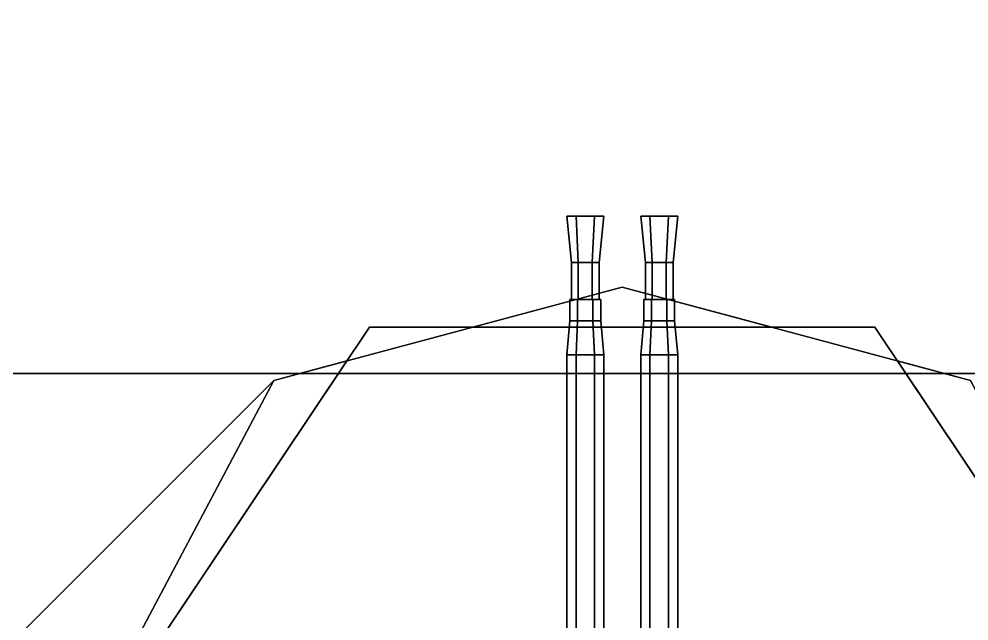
# Model space of a CAD drawing. Header units: millimetres. Extents: x -4 to 4, y -24.4 to 42.3.
# Drawn here: x -1.957 to 1.125, y 11.146 to 13.1 of the extents above; entities that cross this region are included whole.
import ezdxf

# ---------------------------------------------------------------- set-up
doc = ezdxf.new("R2010")
doc.units = ezdxf.units.MM
doc.layers.add('gun', color=1, linetype='Continuous')

msp = doc.modelspace()

# ---------------------------------------------------------------- linework, layer by layer
for points in [[(3.22, 11.95, -1.9), (-3.22, 11.95, -1.9), (-2.96, 13.74, -1.9), (2.96, 13.74, -1.9)], [(-2.96, 13.74, 1.68), (-3.22, 11.95, 1.68), (3.22, 11.95, 1.68), (2.96, 13.74, 1.68)], [(0, 12.23, 3.86), (-1.13, 11.9272, 3.86), (-1.13, 11.9272, 5.07), (0, 12.23, 5.07)], [(-1.13, 11.9272, 3.86), (0, 12.23, 3.86), (0, 12.23, 5.07), (-1.13, 11.9272, 5.07)], [(0.4852, 12.1, 3.86), (0.4852, 12.1, 3.86), (0, 12.23, 3.86), (-0.4852, 12.1, 3.86)], [(0.4852, 12.1, 3.86), (0.4852, 12.1, 3.86), (-0.4852, 12.1, 3.86), (0, 12.23, 3.86)], [(1.13, 11.9272, 3.86), (0, 12.23, 3.86), (0, 12.23, 5.07), (1.13, 11.9272, 5.07)], [(0, 12.23, 3.86), (1.13, 11.9272, 3.86), (1.13, 11.9272, 5.07), (0, 12.23, 5.07)], [(-0.82, 12.1, 1.68), (-1.87, 10.53, 1.68), (-1.87, 10.53, 3.86), (-0.82, 12.1, 3.86)], [(-0.82, 12.1, 3.86), (-1.87, 10.53, 3.86), (1.87, 10.53, 3.86), (0.82, 12.1, 3.86)], [(0.82, 12.1, 3.86), (0.82, 12.1, 1.68), (-0.82, 12.1, 1.68), (-0.82, 12.1, 3.86)], [(1.87, 10.53, 3.86), (1.87, 10.53, 1.68), (0.82, 12.1, 1.68), (0.82, 12.1, 3.86)], [(-1.87, 10.53, 3.86), (-0.8931, 11.9907, 3.86), (-1.13, 11.9272, 3.86), (-1.87, 10.53, 3.86)], [(-0.8931, 11.9907, 3.86), (-1.87, 10.53, 3.86), (-1.87, 10.53, 3.86), (-1.13, 11.9272, 3.86)], [(0.8931, 11.9907, 3.86), (1.87, 10.53, 3.86), (1.87, 10.53, 3.86), (1.13, 11.9272, 3.86)], [(1.87, 10.53, 3.86), (0.8931, 11.9907, 3.86), (1.13, 11.9272, 3.86), (1.87, 10.53, 3.86)], [(3.39, 10.16, -1.9), (-3.39, 10.16, -1.9), (-3.22, 11.95, -1.9), (3.22, 11.95, -1.9)], [(-3.22, 11.95, 1.68), (-3.39, 10.16, 1.68), (3.39, 10.16, 1.68), (3.22, 11.95, 1.68)], [(-1.13, 11.9272, 3.86), (-1.9572, 11.1, 3.86), (-1.9572, 11.1, 5.07), (-1.13, 11.9272, 5.07)], [(-1.9572, 11.1, 3.86), (-1.13, 11.9272, 3.86), (-1.13, 11.9272, 5.07), (-1.9572, 11.1, 5.07)], [(-1.13, 11.9272, 3.86), (-1.87, 10.53, 3.86), (-1.87, 8.7528, 3.86), (-1.9572, 11.1, 3.86)], [(-1.87, 10.53, 3.86), (-1.13, 11.9272, 3.86), (-1.9572, 11.1, 3.86), (-1.87, 8.7528, 3.86)]]:
    msp.add_3dface(points)
at = {"layer": 'gun'}
for points in [[(-0.165, 12.31, 5.54), (-0.1425, 12.31, 5.579), (-0.15, 12.46, 5.592), (-0.18, 12.46, 5.54)], [(-0.1425, 12.31, 5.501), (-0.165, 12.31, 5.54), (-0.18, 12.46, 5.54), (-0.15, 12.46, 5.488)], [(-0.165, 12.31, 5.54), (-0.1425, 12.31, 5.501), (-0.15, 12.46, 5.488), (-0.18, 12.46, 5.54)], [(-0.1425, 12.31, 5.579), (-0.165, 12.31, 5.54), (-0.18, 12.46, 5.54), (-0.15, 12.46, 5.592)], [(-0.1425, 12.31, 5.579), (-0.0975, 12.31, 5.579), (-0.09, 12.46, 5.592), (-0.15, 12.46, 5.592)], [(-0.0975, 12.31, 5.501), (-0.1425, 12.31, 5.501), (-0.15, 12.46, 5.488), (-0.09, 12.46, 5.488)], [(-0.1425, 12.31, 5.501), (-0.0975, 12.31, 5.501), (-0.09, 12.46, 5.488), (-0.15, 12.46, 5.488)], [(-0.0975, 12.31, 5.579), (-0.1425, 12.31, 5.579), (-0.15, 12.46, 5.592), (-0.09, 12.46, 5.592)], [(-0.0975, 12.31, 5.579), (-0.075, 12.31, 5.54), (-0.06, 12.46, 5.54), (-0.09, 12.46, 5.592)], [(-0.075, 12.31, 5.54), (-0.0975, 12.31, 5.501), (-0.09, 12.46, 5.488), (-0.06, 12.46, 5.54)], [(-0.0975, 12.31, 5.501), (-0.075, 12.31, 5.54), (-0.06, 12.46, 5.54), (-0.09, 12.46, 5.488)], [(-0.075, 12.31, 5.54), (-0.0975, 12.31, 5.579), (-0.09, 12.46, 5.592), (-0.06, 12.46, 5.54)], [(0.075, 12.31, 5.54), (0.0975, 12.31, 5.579), (0.09, 12.46, 5.592), (0.06, 12.46, 5.54)], [(0.0975, 12.31, 5.501), (0.075, 12.31, 5.54), (0.06, 12.46, 5.54), (0.09, 12.46, 5.488)], [(0.075, 12.31, 5.54), (0.0975, 12.31, 5.501), (0.09, 12.46, 5.488), (0.06, 12.46, 5.54)], [(0.0975, 12.31, 5.579), (0.075, 12.31, 5.54), (0.06, 12.46, 5.54), (0.09, 12.46, 5.592)], [(0.0975, 12.31, 5.579), (0.1425, 12.31, 5.579), (0.15, 12.46, 5.592), (0.09, 12.46, 5.592)], [(0.1425, 12.31, 5.501), (0.0975, 12.31, 5.501), (0.09, 12.46, 5.488), (0.15, 12.46, 5.488)], [(0.0975, 12.31, 5.501), (0.1425, 12.31, 5.501), (0.15, 12.46, 5.488), (0.09, 12.46, 5.488)], [(0.1425, 12.31, 5.579), (0.0975, 12.31, 5.579), (0.09, 12.46, 5.592), (0.15, 12.46, 5.592)], [(0.1425, 12.31, 5.579), (0.165, 12.31, 5.54), (0.18, 12.46, 5.54), (0.15, 12.46, 5.592)], [(0.165, 12.31, 5.54), (0.1425, 12.31, 5.501), (0.15, 12.46, 5.488), (0.18, 12.46, 5.54)], [(0.1425, 12.31, 5.501), (0.165, 12.31, 5.54), (0.18, 12.46, 5.54), (0.15, 12.46, 5.488)], [(0.165, 12.31, 5.54), (0.1425, 12.31, 5.579), (0.15, 12.46, 5.592), (0.18, 12.46, 5.54)], [(-0.165, 12.19, 5.54), (-0.1425, 12.19, 5.579), (-0.1425, 12.31, 5.579), (-0.165, 12.31, 5.54)], [(-0.1425, 12.19, 5.501), (-0.165, 12.19, 5.54), (-0.165, 12.31, 5.54), (-0.1425, 12.31, 5.501)], [(-0.1425, 12.31, 5.579), (-0.0975, 12.31, 5.579), (-0.075, 12.31, 5.54), (-0.165, 12.31, 5.54)], [(-0.165, 12.31, 5.54), (-0.075, 12.31, 5.54), (-0.0975, 12.31, 5.501), (-0.1425, 12.31, 5.501)], [(-0.1425, 12.19, 5.579), (-0.0975, 12.19, 5.579), (-0.0975, 12.31, 5.579), (-0.1425, 12.31, 5.579)], [(-0.0975, 12.19, 5.501), (-0.1425, 12.19, 5.501), (-0.1425, 12.31, 5.501), (-0.0975, 12.31, 5.501)], [(-0.0975, 12.19, 5.579), (-0.075, 12.19, 5.54), (-0.075, 12.31, 5.54), (-0.0975, 12.31, 5.579)], [(-0.075, 12.19, 5.54), (-0.0975, 12.19, 5.501), (-0.0975, 12.31, 5.501), (-0.075, 12.31, 5.54)], [(0.075, 12.19, 5.54), (0.0975, 12.19, 5.579), (0.0975, 12.31, 5.579), (0.075, 12.31, 5.54)], [(0.0975, 12.19, 5.501), (0.075, 12.19, 5.54), (0.075, 12.31, 5.54), (0.0975, 12.31, 5.501)], [(0.075, 12.31, 5.54), (0.165, 12.31, 5.54), (0.1425, 12.31, 5.501), (0.0975, 12.31, 5.501)], [(0.0975, 12.31, 5.579), (0.1425, 12.31, 5.579), (0.165, 12.31, 5.54), (0.075, 12.31, 5.54)], [(0.0975, 12.19, 5.579), (0.1425, 12.19, 5.579), (0.1425, 12.31, 5.579), (0.0975, 12.31, 5.579)], [(0.1425, 12.19, 5.501), (0.0975, 12.19, 5.501), (0.0975, 12.31, 5.501), (0.1425, 12.31, 5.501)], [(0.1425, 12.19, 5.579), (0.165, 12.19, 5.54), (0.165, 12.31, 5.54), (0.1425, 12.31, 5.579)], [(0.165, 12.19, 5.54), (0.1425, 12.19, 5.501), (0.1425, 12.31, 5.501), (0.165, 12.31, 5.54)], [(-0.17, 12.12, 5.54), (-0.145, 12.12, 5.5833), (-0.145, 12.19, 5.5833), (-0.17, 12.19, 5.54)], [(-0.145, 12.12, 5.4967), (-0.17, 12.12, 5.54), (-0.17, 12.19, 5.54), (-0.145, 12.19, 5.4967)], [(-0.145, 12.19, 5.5833), (-0.095, 12.19, 5.5833), (-0.07, 12.19, 5.54), (-0.17, 12.19, 5.54)], [(-0.17, 12.19, 5.54), (-0.07, 12.19, 5.54), (-0.095, 12.19, 5.4967), (-0.145, 12.19, 5.4967)], [(-0.145, 12.12, 5.5833), (-0.095, 12.12, 5.5833), (-0.095, 12.19, 5.5833), (-0.145, 12.19, 5.5833)], [(-0.095, 12.12, 5.4967), (-0.145, 12.12, 5.4967), (-0.145, 12.19, 5.4967), (-0.095, 12.19, 5.4967)], [(-0.095, 12.12, 5.5833), (-0.07, 12.12, 5.54), (-0.07, 12.19, 5.54), (-0.095, 12.19, 5.5833)], [(-0.07, 12.12, 5.54), (-0.095, 12.12, 5.4967), (-0.095, 12.19, 5.4967), (-0.07, 12.19, 5.54)], [(0.07, 12.12, 5.54), (0.095, 12.12, 5.5833), (0.095, 12.19, 5.5833), (0.07, 12.19, 5.54)], [(0.095, 12.12, 5.4967), (0.07, 12.12, 5.54), (0.07, 12.19, 5.54), (0.095, 12.19, 5.4967)], [(0.095, 12.19, 5.5833), (0.145, 12.19, 5.5833), (0.17, 12.19, 5.54), (0.07, 12.19, 5.54)], [(0.07, 12.19, 5.54), (0.17, 12.19, 5.54), (0.145, 12.19, 5.4967), (0.095, 12.19, 5.4967)], [(0.095, 12.12, 5.5833), (0.145, 12.12, 5.5833), (0.145, 12.19, 5.5833), (0.095, 12.19, 5.5833)], [(0.145, 12.12, 5.4967), (0.095, 12.12, 5.4967), (0.095, 12.19, 5.4967), (0.145, 12.19, 5.4967)], [(0.145, 12.12, 5.5833), (0.17, 12.12, 5.54), (0.17, 12.19, 5.54), (0.145, 12.19, 5.5833)], [(0.17, 12.12, 5.54), (0.145, 12.12, 5.4967), (0.145, 12.19, 5.4967), (0.17, 12.19, 5.54)], [(-0.17, 12.12, 5.54), (-0.145, 12.12, 5.4967), (-0.15, 12.01, 5.488), (-0.18, 12.01, 5.54)], [(-0.145, 12.12, 5.5833), (-0.17, 12.12, 5.54), (-0.18, 12.01, 5.54), (-0.15, 12.01, 5.592)], [(-0.145, 12.12, 5.4967), (-0.095, 12.12, 5.4967), (-0.09, 12.01, 5.488), (-0.15, 12.01, 5.488)], [(-0.095, 12.12, 5.5833), (-0.145, 12.12, 5.5833), (-0.15, 12.01, 5.592), (-0.09, 12.01, 5.592)], [(-0.095, 12.12, 5.4967), (-0.07, 12.12, 5.54), (-0.06, 12.01, 5.54), (-0.09, 12.01, 5.488)], [(-0.07, 12.12, 5.54), (-0.095, 12.12, 5.5833), (-0.09, 12.01, 5.592), (-0.06, 12.01, 5.54)], [(0.07, 12.12, 5.54), (0.095, 12.12, 5.4967), (0.09, 12.01, 5.488), (0.06, 12.01, 5.54)], [(0.095, 12.12, 5.5833), (0.07, 12.12, 5.54), (0.06, 12.01, 5.54), (0.09, 12.01, 5.592)], [(0.095, 12.12, 5.4967), (0.145, 12.12, 5.4967), (0.15, 12.01, 5.488), (0.09, 12.01, 5.488)], [(0.145, 12.12, 5.5833), (0.095, 12.12, 5.5833), (0.09, 12.01, 5.592), (0.15, 12.01, 5.592)], [(0.145, 12.12, 5.4967), (0.17, 12.12, 5.54), (0.18, 12.01, 5.54), (0.15, 12.01, 5.488)], [(0.17, 12.12, 5.54), (0.145, 12.12, 5.5833), (0.15, 12.01, 5.592), (0.18, 12.01, 5.54)], [(-0.18, 11.06, 5.54), (-0.15, 11.06, 5.592), (-0.15, 12.01, 5.592), (-0.18, 12.01, 5.54)], [(-0.15, 11.06, 5.488), (-0.18, 11.06, 5.54), (-0.18, 12.01, 5.54), (-0.15, 12.01, 5.488)], [(-0.15, 11.06, 5.592), (-0.09, 11.06, 5.592), (-0.09, 12.01, 5.592), (-0.15, 12.01, 5.592)], [(-0.09, 11.06, 5.488), (-0.15, 11.06, 5.488), (-0.15, 12.01, 5.488), (-0.09, 12.01, 5.488)], [(-0.09, 11.06, 5.592), (-0.06, 11.06, 5.54), (-0.06, 12.01, 5.54), (-0.09, 12.01, 5.592)], [(-0.06, 11.06, 5.54), (-0.09, 11.06, 5.488), (-0.09, 12.01, 5.488), (-0.06, 12.01, 5.54)], [(0.06, 11.06, 5.54), (0.09, 11.06, 5.592), (0.09, 12.01, 5.592), (0.06, 12.01, 5.54)], [(0.09, 11.06, 5.488), (0.06, 11.06, 5.54), (0.06, 12.01, 5.54), (0.09, 12.01, 5.488)], [(0.09, 11.06, 5.592), (0.15, 11.06, 5.592), (0.15, 12.01, 5.592), (0.09, 12.01, 5.592)], [(0.15, 11.06, 5.488), (0.09, 11.06, 5.488), (0.09, 12.01, 5.488), (0.15, 12.01, 5.488)], [(0.15, 11.06, 5.592), (0.18, 11.06, 5.54), (0.18, 12.01, 5.54), (0.15, 12.01, 5.592)], [(0.18, 11.06, 5.54), (0.15, 11.06, 5.488), (0.15, 12.01, 5.488), (0.18, 12.01, 5.54)]]:
    msp.add_3dface(points, dxfattribs=at)

doc.saveas('drawing.dxf')
